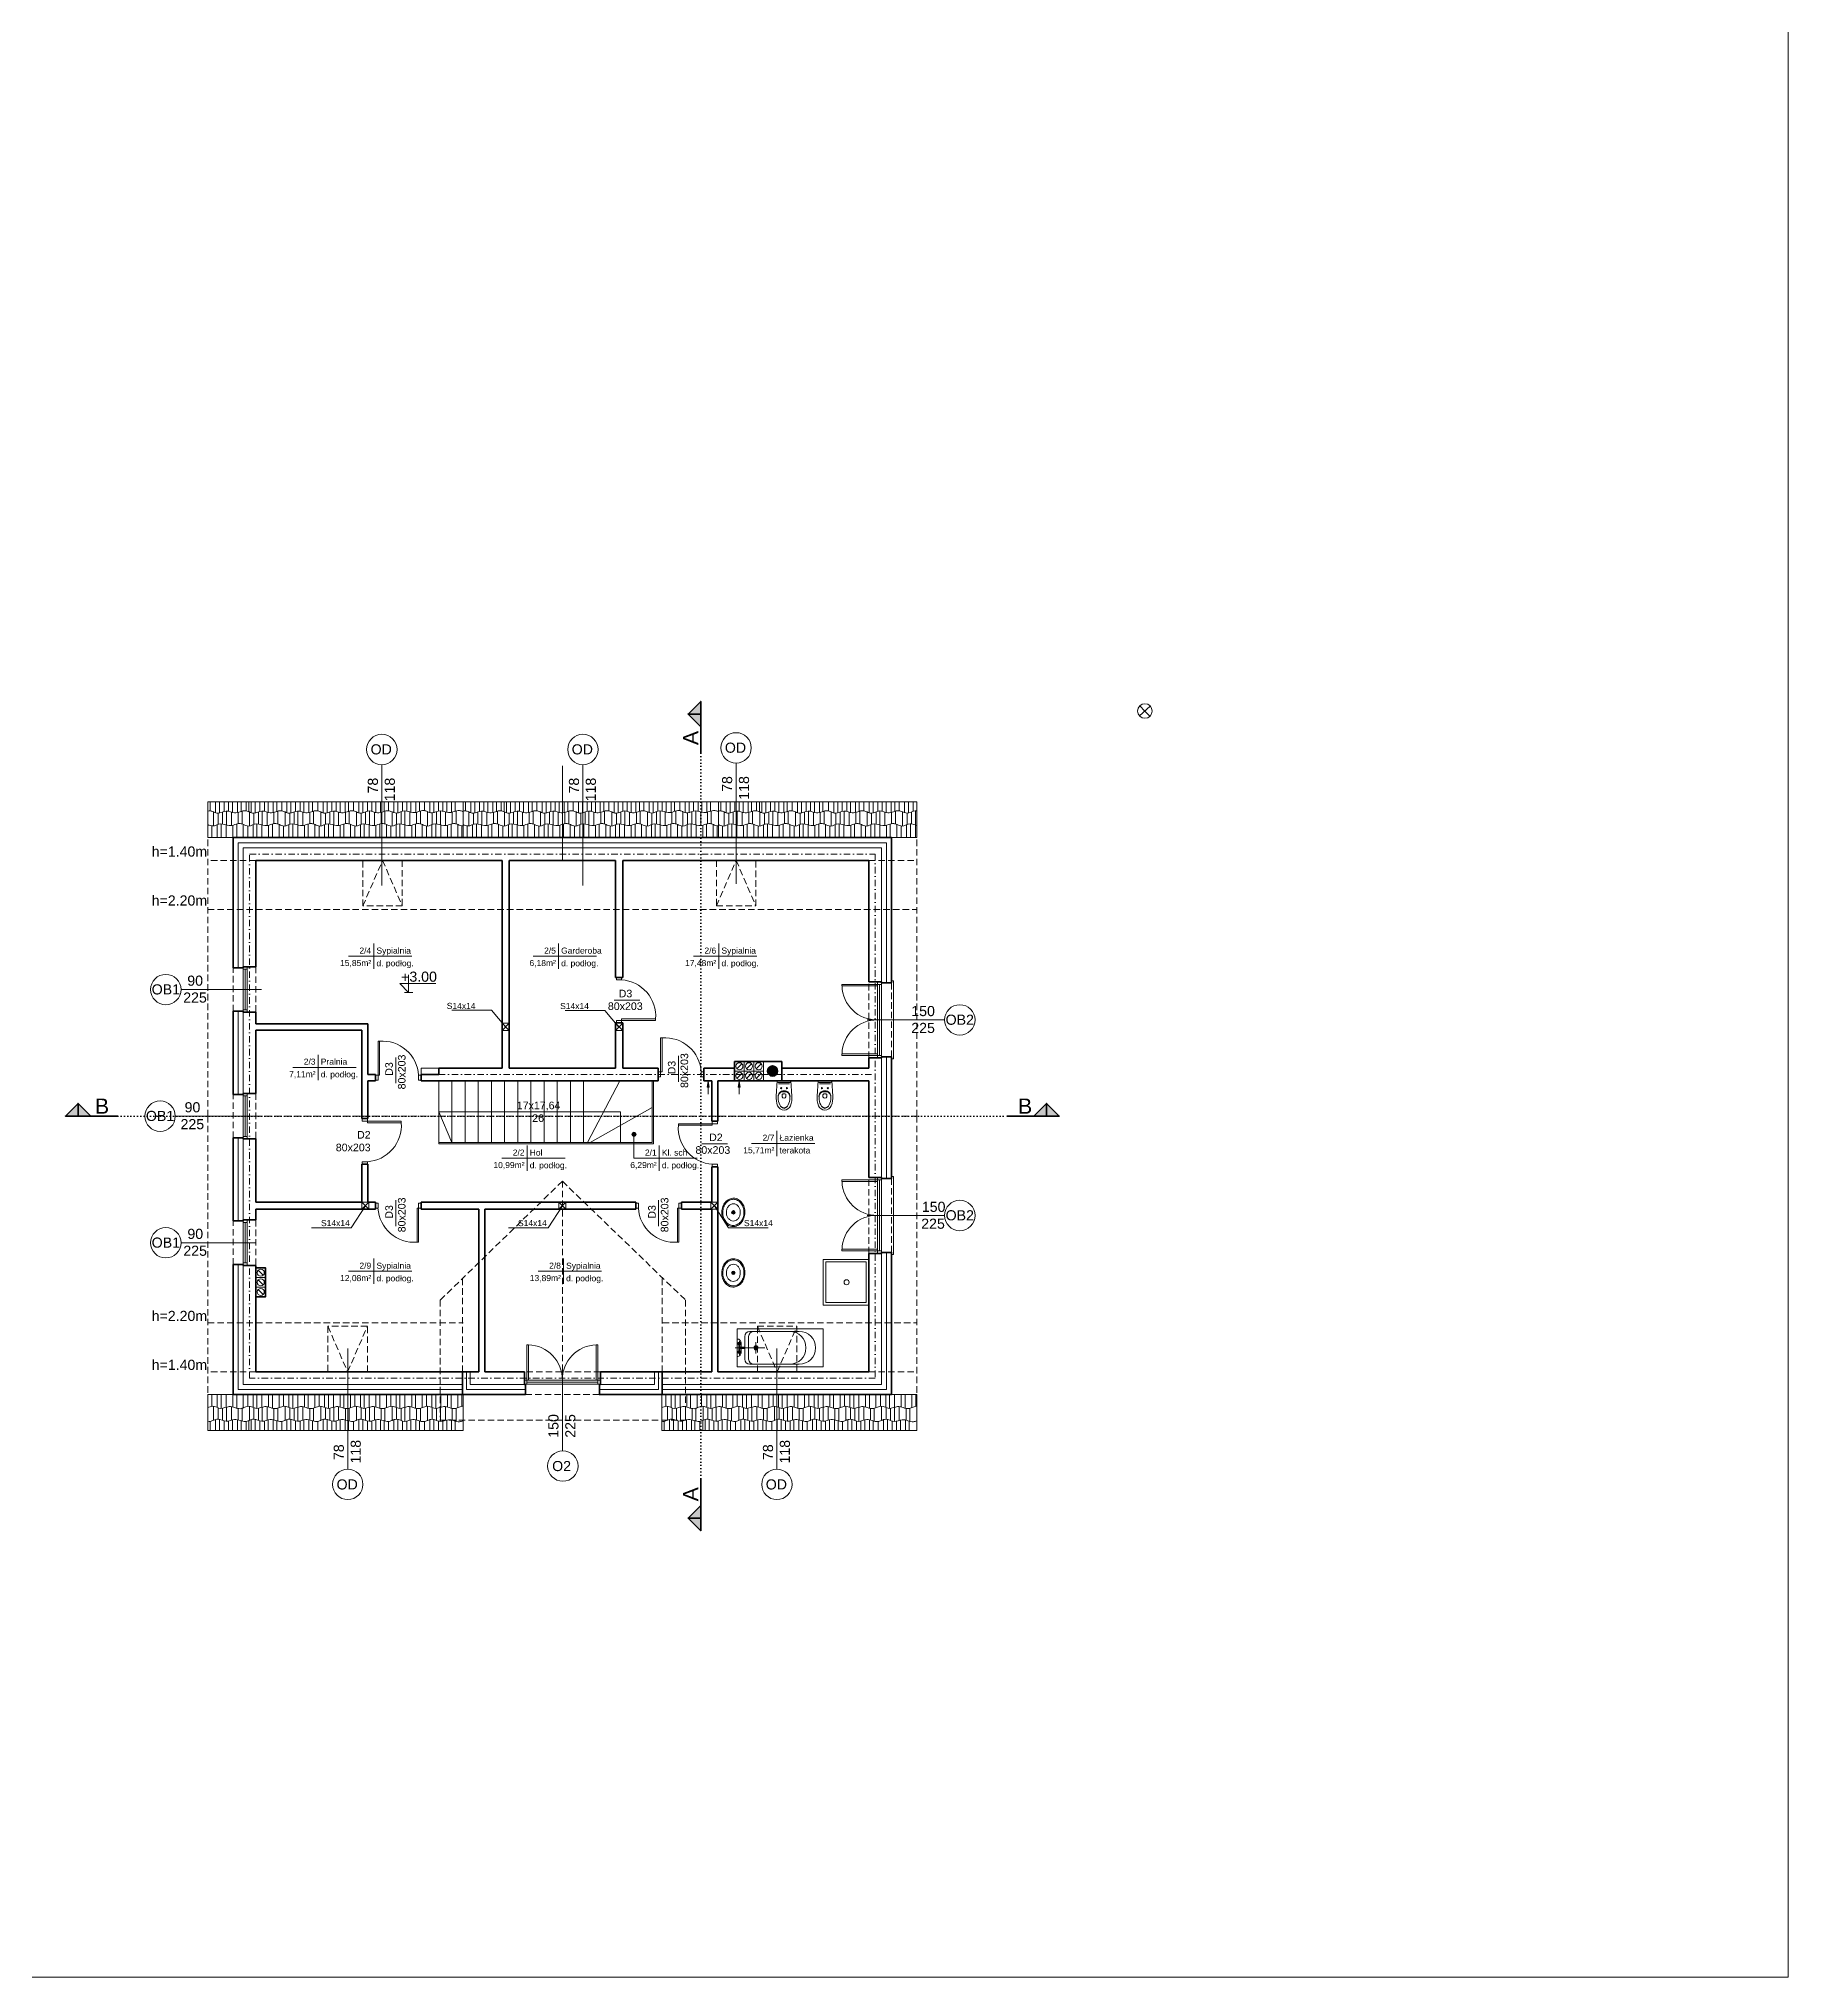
# Model space of a CAD drawing. Header units: millimetres. Extents: x -13512 to 19537, y -6523 to 6166.
# Drawn here: x 16083 to 19537, y -1489 to 2339 of the extents above; entities that cross this region are included whole.
import ezdxf

# ---------------------------------------------------------------- set-up
doc = ezdxf.new("R2010")
doc.units = ezdxf.units.MM
for name, pattern in [('DASHDOT', [25.4, 12.7, -6.35, 0, -6.35]), ('DASHED', [19.05, 12.7, -6.35]), ('DOT', [6.35, 0, -6.35])]:
    doc.linetypes.add(name, pattern=pattern)
doc.layers.get('0').update_dxf_attribs({"lineweight": 0})
for name, color, linetype, lineweight in [('A-ELEWACJA CIENKA', 11, 'Continuous', 13), ('A-murowane', 3, 'Continuous', 35), ('A-osie', 7, 'DASHDOT', 5), ('A-p.widokowa', 6, 'Continuous', 15), ('A-p.widokowa-RefEdit0', 6, 'Continuous', 15), ('A-pod', 6, 'DASHED', 15), ('A-schody', 2, 'Continuous', 5), ('A-stolarka', 1, 'Continuous', 5), ('A-w.ocieplenie', 4, 'BATTING', 5), ('A-wykończenie', 4, 'Continuous', 5), ('A17_OPIS_WARSTW', 22, 'Continuous', 9), ('B-linia przekrojowa', 255, 'DOT', 30), ('B-opis', 7, 'Continuous', 0)]:
    doc.layers.add(name, color=color, linetype=linetype, lineweight=lineweight)
doc.layers.add('A-meble', color=7, linetype='Continuous', lineweight=5, true_color=0x8a8a8a)
doc.layers.add('oznaczenia niedr', color=7, linetype='Continuous', lineweight=0, plot=False)
doc.layers.get('A17_OPIS_WARSTW').off()
doc.styles.add('APLUS', font='arial.ttf', dxfattribs={"width": 0.6})
doc.styles.get("Standard").update_dxf_attribs({"font": 'arial.ttf'})
doc.linetypes.add('BATTING', pattern='A,0.00254,-2.54,[134,ltypeshp.shx,S=2.54,R=0,X=-2.54,Y=0],-5.08,[134,ltypeshp.shx,S=2.54,R=180,X=2.54,Y=0],-2.54', length=10.16254)

# ---------------------------------------------------------------- blocks, each defined once
blk = doc.blocks.new('A$C4D3D61A9')
at = {"layer": 'A-stolarka'}
for points in [[(5, 5), (8, 5), (8, 72), (5, 72)], [(0, -5), (5, -5), (5, 5), (0, 5)], [(85, -5), (90, -5), (90, 5), (85, 5)]]:
    blk.add_lwpolyline(points, close=True, dxfattribs=at)
blk.add_arc((13.4, 0.4), 71.8, 3.6579, 94.2871, dxfattribs=at)
blk = doc.blocks.new('A$C59F40237')
at = {"layer": 'A-p.widokowa-RefEdit0'}
for p, q in [((8.1, 25.6), (8.1, 2.6)), ((18.7, 25.6), (18.7, 0.2)), ((26.4, -1.5), (26.4, 25.6)), ((36.2, 25.6), (36.2, 0.7)), ((49.5, 1.1), (49.5, 25.6)), ((57, -1.2), (57, 25.6)), ((70.1, -0.2), (70.1, 25.6))]:
    blk.add_line(p, q, dxfattribs=at)
blk.add_open_spline([(0, 0), (3.1, 1.3), (11.6, 5), (25.6, -5.2), (40.3, 3.8), (49.5, 1.1), (53.2, 0), (56.8, -1.2), (62.8, -3.2), (68.4, -1), (70.6, 0)], degree=3, knots=[0, 0, 0, 0, 9.666865, 26.644915, 43.34195, 54.677882, 54.677882, 54.677882, 65.547939, 72.653896, 72.653896, 72.653896, 72.653896], dxfattribs=at)
blk = doc.blocks.new('A$C78BC5D11')
at = {"layer": 'A-p.widokowa'}
for p, q in [((0, 27.5), (0, 0)), ((9.1, 24.6), (9.1, 2.2)), ((17.8, 23.7), (17.8, -0.1)), ((25.5, -1.9), (25.5, 25.9)), ((35.3, 26.7), (35.3, 0.3)), ((48.6, 0.7), (48.6, 23.1)), ((56.1, -1.6), (56.1, 23.7))]:
    blk.add_line(p, q, dxfattribs=at)
blk.add_open_spline([(0, 0), (2.8, 1.2), (11, 4.4), (24.7, -5.6), (39.4, 3.5), (48.6, 0.7), (52.4, -0.4), (56, -1.6), (61.9, -3.5), (67.5, -1.4), (69.7, -0.4), (69.7, -0.4), (69.7, -0.4), (69.7, -0.4), (70, -0.2), (70.2, -0.1), (70.5, 0)], degree=3, knots=[73.574951, 73.574951, 73.574951, 73.574951, 82.320761, 99.298811, 115.995846, 127.331778, 127.331778, 127.331778, 138.201835, 145.307792, 145.307792, 145.307792, 145.332598, 145.332598, 145.332598, 146.160665, 146.160665, 146.160665, 146.160665], dxfattribs=at)
blk = doc.blocks.new('A$C3E720E91')
at = {"layer": 'A-p.widokowa'}
for p, q in [((15.4, -18.3), (15.4, 3.2)), ((23.3, 3.6), (23.3, -18.3)), ((32.4, 0.5), (32.4, -18.3)), ((41.1, 0.4), (41.1, -18.4)), ((48.9, -18.3), (48.9, 2.6)), ((58.6, 2.7), (58.6, -18.3)), ((65.6, 0.7), (65.6, -18.3)), ((4.9, -18.3), (4.9, -0.4))]:
    blk.add_line(p, q, dxfattribs=at)
blk = doc.blocks.new('A$C23497A29')
at = {"layer": 'A-p.widokowa'}
for p, q in [((50, 0), (0, 0)), ((0, -70.6), (0, 0)), ((8.1, 0), (8.1, -23)), ((18.7, 0), (18.7, -25.4)), ((26.4, -27.2), (26.4, 0)), ((36.2, 0), (36.2, -24.9)), ((49.5, -24.5), (49.5, 0)), ((57, -26.8), (57, 0)), ((70.1, -25.8), (70.1, 0)), ((501.8, 0), (501.8, -23)), ((504, 0), (504, -70.6)), ((0, -70.6), (504, -70.6)), ((4.9, -70.6), (4.9, -52.7)), ((15.4, -70.6), (15.4, -49.1)), ((23.3, -48.8), (23.3, -70.6)), ((32.4, -51.8), (32.4, -70.6)), ((41.1, -52), (41.1, -70.8)), ((48.9, -70.6), (48.9, -49.7)), ((58.6, -49.6), (58.6, -70.6)), ((65.6, -51.6), (65.6, -70.6)), ((81.1, -51), (81.1, -70.6))]:
    blk.add_line(p, q, dxfattribs=at)
for points, knots in [([(0, -25.6), (3.1, -24.3), (11.6, -20.7), (25.6, -30.8), (40.3, -21.8), (49.5, -24.5), (53.2, -25.6), (56.8, -26.8), (62.8, -28.8), (68.4, -26.7), (70.6, -25.6)], [0, 0, 0, 0, 9.666865, 26.644915, 43.34195, 54.677882, 54.677882, 54.677882, 65.547939, 72.653896, 72.653896, 72.653896, 72.653896]), ([(494.2, -25.6), (496.8, -24.3), (500.2, -22.8), (503.7, -23), (504, -23)], [0, 0, 0, 0, 9.666865, 10.690457, 10.690457, 10.690457, 10.690457]), ([(0, -52.3), (1.6, -52.7), (5.5, -53.1), (9.3, -51.7), (11.5, -50.6), (11.5, -50.6), (11.5, -50.6), (11.5, -50.6), (11.7, -50.5), (12, -50.4), (12.2, -50.2)], [133.300499, 133.300499, 133.300499, 133.300499, 138.201835, 145.307792, 145.307792, 145.307792, 145.332598, 145.332598, 145.332598, 146.160665, 146.160665, 146.160665, 146.160665]), ([(11.5, -50.6), (14.2, -49.4), (22.5, -46.2), (36.2, -56.2), (50.9, -47.2), (60.1, -49.9), (63.8, -51), (67.4, -52.2), (73.4, -54.2), (79, -52), (81.2, -51), (81.2, -51), (81.2, -51), (81.2, -51), (81.4, -50.9), (81.7, -50.7), (82, -50.6)], [73.574951, 73.574951, 73.574951, 73.574951, 82.320761, 99.298811, 115.995846, 127.331778, 127.331778, 127.331778, 138.201835, 145.307792, 145.307792, 145.307792, 145.332598, 145.332598, 145.332598, 146.160665, 146.160665, 146.160665, 146.160665])]:
    blk.add_open_spline(points, degree=3, knots=knots, dxfattribs=at)
for p in [(70.6, -25.6), (141.2, -25.6), (211.8, -25.6), (282.4, -25.6), (353, -25.6), (423.6, -25.6)]:
    blk.add_blockref('A$C59F40237', p, dxfattribs=at)
at = {"layer": 'A-schody'}
for name, p in [('A$C78BC5D11', (11.5, -50.6)), ('A$C78BC5D11', (82, -50.6)), ('A$C78BC5D11', (152.5, -50.6)), ('A$C78BC5D11', (223, -50.6)), ('A$C78BC5D11', (293.5, -50.7)), ('A$C78BC5D11', (363.7, -50.9)), ('A$C78BC5D11', (433.9, -51)), ('A$C3E720E91', (70.5, -52.1)), ('A$C3E720E91', (140.9, -52.3)), ('A$C3E720E91', (212.3, -52.3)), ('A$C3E720E91', (282.6, -52.3)), ('A$C3E720E91', (352, -52.4)), ('A$C3E720E91', (422.7, -52.4))]:
    blk.add_blockref(name, p, dxfattribs=at)
blk = doc.blocks.new('A$C386A056A')
at = {"layer": 'A-stolarka'}
for p, q in [((-25, 0), (-25, -90)), ((-17, 0), (-17, -90)), ((-25, -5), (-17, -5)), ((-21, -5), (-21, -85)), ((-25, -85), (-17, -85))]:
    blk.add_line(p, q, dxfattribs=at)
blk = doc.blocks.new('A$C7B764E71')
at = {"layer": 'A-meble'}
for points in [[(-90, 0), (-90, 90), (0, 90), (0, 0)], [(-85, 5), (-85, 85), (-5, 85), (-5, 5)]]:
    blk.add_lwpolyline(points, close=True, dxfattribs=at)
blk.add_circle((-43.9, 45), 5, dxfattribs=at)
at = {"layer": 'A-meble', "style": 'APLUS', "width": 0.8, "flags": 9}
blk.add_attdef('ESTCODE', (-90, 90), '', height=0.0213, dxfattribs=at)
blk = doc.blocks.new('A$C228138E2')
at = {"layer": 'A-meble'}
for p, q in [((-2.4, -3.1), (2.2, -3.1)), ((-0.1, -5.4), (-0.1, -0.8))]:
    blk.add_line(p, q, dxfattribs=at)
at = {"layer": 'A-meble', "linetype": 'Continuous'}
for points in [[(-1, -31.1, 0.117634), (7.6, -29.3, 0.104469), (15.5, -23.4, 0.090016), (20.6, -14.7, 0.08192), (22.8, -3.8, 0.08192), (21.3, 7.2, 0.090016), (16.7, 16.1, 0.104469), (9.3, 22.6, 0.117634), (0.8, 24.9, 0.117634), (-7.8, 23.1, 0.104469), (-15.7, 17.2, 0.090016), (-20.8, 8.5, 0.08192), (-23, -2.4, 0.08192), (-21.5, -13.4, 0.090016), (-16.9, -22.4, 0.104469), (-9.5, -28.8, 0.117634)], [(-0.5, -28.9, 0.118622), (7.3, -27.1, 0.104678), (14.4, -21.6, 0.089562), (19, -13.5, 0.081185), (20.8, -3.4, 0.081185), (19.3, 6.7, 0.089562), (14.9, 14.9, 0.104678), (8, 20.7, 0.118622), (0.3, 22.7, 0.118622), (-7.5, 20.9, 0.104678), (-14.6, 15.3, 0.089562), (-19.2, 7.3, 0.081185), (-21, -2.8, 0.081185), (-19.5, -12.9, 0.089562), (-15.2, -21.1, 0.104678), (-8.2, -26.9, 0.118622)], [(-0.3, -20.1, 0.118283), (4.9, -18.9, 0.104607), (9.5, -15.2, 0.089718), (12.5, -9.9, 0.081436), (13.7, -3.3, 0.081436), (12.7, 3.4, 0.089718), (9.8, 8.8, 0.104607), (5.2, 12.6, 0.118283), (0.1, 13.9, 0.118283), (-5.1, 12.7, 0.104607), (-9.7, 9, 0.089718), (-12.7, 3.7, 0.081436), (-13.9, -3, 0.081436), (-12.9, -9.6, 0.089718), (-10, -15, 0.104607), (-5.4, -18.8, 0.118283)]]:
    blk.add_lwpolyline(points, format="xyb", close=True, dxfattribs=at)
at = {"layer": 'A-meble'}
for radius in [3.43, 2.29]:
    blk.add_circle((-0.1, -3.1), radius, dxfattribs=at)
blk = doc.blocks.new('A$C142B1280')
at = {"layer": 'A-stolarka'}
for p, q in [((-8, 150), (-8, 0)), ((-8, 145), (0, 145)), ((-4, 145), (-4, 5)), ((0, 150), (0, 0)), ((-8, 5), (0, 5))]:
    blk.add_line(p, q, dxfattribs=at)
blk = doc.blocks.new('A$C3D9378BC')
at = {"layer": 'A-p.widokowa'}
h = blk.add_hatch(color=256, dxfattribs=at)
h.dxf.hatch_style = 1
h.paths.add_polyline_path([(2, 25), (0, 14.1), (3.9, 14.1)])
blk.add_lwpolyline([(3.9, 14.1), (2, 25), (0, 14.1)], close=True, dxfattribs=at)
blk.add_lwpolyline([(2, 14.1), (2, 0)], dxfattribs=at)
blk = doc.blocks.new('A$C1D237BEF')
at = {"layer": 'A-meble'}
for p, q in [((0, 0), (0, 75)), ((0, 75), (170, 75)), ((3.1, 43.6), (3.1, 31.4)), ((4.4, 51.1), (4.4, 23.5)), ((5.6, 43.6), (5.6, 31.4)), ((5.6, 38.7), (15, 38.7)), ((7.7, 46.2), (7.7, 38.7)), ((15, 15), (15, 60)), ((15, 38.7), (15, 36.2)), ((22.7, 15), (22.7, 60)), ((25, 70), (122.5, 70)), ((37.1, 26.5), (37.1, 48.5)), ((170, 0), (170, 75)), ((-4.1, 37.5), (54.4, 37.5)), ((170, 0), (0, 0)), ((5.6, 36.2), (15, 36.2)), ((7.7, 36.2), (7.7, 28.9)), ((122.5, 5), (25, 5))]:
    blk.add_line(p, q, dxfattribs=at)
for centre, radius in [((4.4, 46.1), 2.76), ((4.4, 46.1), 1.99), ((37.1, 37.5), 4.11), ((37.1, 37.5), 2.57), ((4.4, 28.9), 2.76), ((4.4, 28.9), 1.99)]:
    blk.add_circle(centre, radius, dxfattribs=at)
for centre, radius, start, end in [((0.3, 47.4), 7.5, 350.4581, 92.3604), ((25, 60), 10, 90, 180), ((32.7, 60), 10, 90, 180), ((103.4, 37.5), 32.5, 270, 90), ((122.5, 37.5), 32.5, 270, 90), ((0.3, 27.7), 7.5, 267.6396, 9.5419), ((25, 15), 10, 180, 270), ((32.7, 15), 10, 180, 270)]:
    blk.add_arc(centre, radius, start, end, dxfattribs=at)
blk = doc.blocks.new('A$C19D832B9')
at = {"layer": 'A-meble'}
blk.add_lwpolyline([(49.5, -12.6, -0.108747), (30.3, -15.5), (0, -13.5), (0, 13.5), (30.3, 15.5, -0.108747), (49.5, 12.6, -0.297002), (58.1, 0, -0.297002)], format="xyb", close=True, dxfattribs=at)
for points in [[(2.9, -13.7), (3.8, -11.4, 0.092626), (3.9, -10.6), (3.9, 10.3, 0.110215), (3.7, 11.1), (2.5, 13.7)], [(33.4, -11.5, 0.140223), (47.8, -8.2, 0.280577), (53.5, 0, 0.280577), (47.8, 8.2, 0.140223), (33.4, 11.5, 0.496783), (19.9, 0, 0.496783), (33.4, -11.5, -0.492052), (21.8, 0, -0.492052), (33.4, 11.5)], [(32.2, -3.9), (28.2, -3.9, -0.414214), (26.2, -1.9), (26.2, 0), (26.2, 1.8, -0.414214), (28.2, 3.8), (32.2, 3.8)], [(47.6, -8.4, 0.255814), (54.7, 0, 0.255814), (47.6, 8.4)]]:
    blk.add_lwpolyline(points, format="xyb", dxfattribs=at)
blk.add_lwpolyline([(6.1, -11), (6.1, 10.7)], dxfattribs=at)
for centre in [(14.8, 5.8), (14.8, -5.8)]:
    blk.add_circle(centre, 1.28, dxfattribs=at)
blk.add_arc((30.4, 0), 4.2, 294.6859, 65.3141, dxfattribs=at)
blk = doc.blocks.new('A$C206D636A')
at = {"layer": 'A-murowane'}
h = blk.add_hatch(color=256, dxfattribs=at)
h.dxf.hatch_style = 1
h.paths.add_polyline_path([(-180, -416, 1), (-200, -416, 0.178765), (-197.6, -422.5), (-182.4, -422.5, 0.178765)])
h.paths.add_polyline_path([(-182.4, -422.5), (-197.6, -422.5, 0.460566)])
for p, q in [((-265, -397), (-265, -435)), ((-265, -397), (-172, -397)), ((-172, -397), (-172, -435))]:
    blk.add_line(p, q, dxfattribs=at)
blk.add_circle((-190, -416), 10, dxfattribs=at)
at = {"layer": 'A-p.widokowa'}
for p, q in [((-265, -416), (-208, -416)), ((-260.4, -411.4), (-250.6, -401.6)), ((-260.4, -430.4), (-250.6, -420.6)), ((-246, -397), (-246, -435)), ((-241.4, -411.4), (-231.6, -401.6)), ((-241.4, -430.4), (-231.6, -420.6)), ((-227, -397), (-227, -435)), ((-222.4, -411.4), (-212.6, -401.6)), ((-222.4, -430.4), (-212.6, -420.6)), ((-208, -397), (-208, -435))]:
    blk.add_line(p, q, dxfattribs=at)
for centre in [(-255.5, -406.5), (-255.5, -425.5), (-236.5, -406.5), (-236.5, -425.5), (-217.5, -406.5), (-217.5, -425.5)]:
    blk.add_circle(centre, 7, dxfattribs=at)
blk = doc.blocks.new('A$C560A2D75')
at = {"layer": 'A-murowane'}
h = blk.add_hatch(color=256, dxfattribs=at)
h.dxf.hatch_style = 1
h.paths.add_polyline_path([(-78.5, 25), (-53.5, 0), (-103.5, 0)])
blk.add_line((-103.5, 0), (0, 0), dxfattribs=at)
blk.add_lwpolyline([(-78.5, 0), (-78.5, 25), (-53.5, 0), (-103.5, 0), (-78.5, 25)], dxfattribs=at)
blk = doc.blocks.new('A$C7E556D42')
at = {"layer": 'B-linia przekrojowa'}
for p, q in [((-877, -1515.3), (-877, 18.8)), ((-2027.5, -800), (-272.5, -800))]:
    blk.add_line(p, q, dxfattribs=at)
at = {"layer": 'A17_OPIS_WARSTW', "xscale": -1, "rotation": 90}
blk.add_blockref('A$C560A2D75', (-877, -84.7), dxfattribs=at)
at = {"layer": 'A17_OPIS_WARSTW'}
blk.add_blockref('A$C560A2D75', (-2027.5, -800), dxfattribs=at)
at = {"layer": 'A17_OPIS_WARSTW', "xscale": -1}
blk.add_blockref('A$C560A2D75', (-272.5, -800), dxfattribs=at)
at = {"layer": 'A17_OPIS_WARSTW', "rotation": 90}
blk.add_blockref('A$C560A2D75', (-877, -1515.3), dxfattribs=at)
at = {"layer": 'B-opis', "char_height": 30, "rotation": 90}
for insert, attachment_point in [((-911.8, -39.3), 3), ((-911.8, -1560.7), 1)]:
    blk.add_mtext_dynamic_manual_height_columns('A', width=13.143, gutter_width=12.5, heights=[0], dxfattribs=dict(at, insert=insert, attachment_point=attachment_point))
at = {"layer": 'B-opis', "char_height": 30, "attachment_point": 1}
for insert in [(-2072.8, -765.2), (-250.4, -765.2)]:
    blk.add_mtext_dynamic_manual_height_columns('B', width=13.143, gutter_width=12.5, heights=[0], dxfattribs=dict(at, insert=insert))
blk = doc.blocks.new('A$C0FE335D2')
at = {"layer": 'A-p.widokowa'}
for p, q in [((0, 0), (14, -14)), ((0, -14), (14, 0))]:
    blk.add_line(p, q, dxfattribs=at)
blk.add_lwpolyline([(0, 0), (14, 0), (14, -14), (0, -14), (0, 0)], dxfattribs=at)
blk = doc.blocks.new('A$C443F3476')
at = {"layer": 'A-p.widokowa'}
for p, q in [((19, 57), (0, 57)), ((4.6, 52.4), (14.4, 42.6)), ((19, 57), (19, 0)), ((19, 38), (0, 38)), ((19, 19), (0, 19)), ((19, 0), (0, 0)), ((4.6, 33.4), (14.4, 23.6)), ((4.6, 14.4), (14.4, 4.6))]:
    blk.add_line(p, q, dxfattribs=at)
for centre in [(9.5, 47.5), (9.5, 28.5), (9.5, 9.5)]:
    blk.add_circle(centre, 7, dxfattribs=at)

msp = doc.modelspace()

# ---------------------------------------------------------------- hatches: boundary and pattern name
at = {"layer": 'B-opis'}
h = msp.add_hatch(color=256, dxfattribs=at)
h.dxf.hatch_style = 1
edge = h.paths.add_edge_path()
edge.add_arc((17258.2, 175.2), 4.09, 0, 360)

# ---------------------------------------------------------------- linework, layer by layer
for p, q in [((16511.9, 716), (16511.9, 716)), ((16795.7, 472.8), (16813.2, 455.3)), ((16795.7, 472.8), (16867, 472.8)), ((16813.2, 455.3), (16813.2, 490.3)), ((16821.5, 455.3), (16804.9, 455.3))]:
    msp.add_line(p, q)
at = {"layer": 'A-ELEWACJA CIENKA'}
msp.add_line((17116.9, 716), (17116.9, 902.9), dxfattribs=at)
msp.add_lwpolyline([(14264.8, 5704.4), (19537, 5704.4), (19537, -1489.5), (14264.8, -1489.5)], close=True, dxfattribs=at)
at = {"layer": 'A-murowane'}
for p, q in [((16466.9, 761), (17766.9, 761)), ((16466.9, 761), (16466.9, 504)), ((16511.9, 716), (16997.9, 716)), ((16511.9, 716), (16511.9, 506)), ((16997.9, 716), (16997.9, 306)), ((17011.9, 716), (17011.9, 306)), ((17011.9, 716), (17221.9, 716)), ((17221.9, 716), (17221.9, 485)), ((17235.9, 716), (17235.9, 485)), ((17235.9, 716), (17721.9, 716)), ((17721.9, 716), (17721.9, 476)), ((16486.9, 506), (16511.9, 506)), ((17221.9, 485), (17235.9, 485)), ((17721.9, 476), (17746.9, 476)), ((16466.9, 418), (16466.9, 254)), ((16486.9, 416), (16511.9, 416)), ((16511.9, 416), (16511.9, 393)), ((16511.9, 393), (16732.9, 393)), ((16732.9, 393), (16732.9, 293)), ((17221.9, 395), (17221.9, 306)), ((17221.9, 395), (17235.9, 395)), ((17235.9, 395), (17235.9, 306)), ((16511.9, 381), (16720.9, 381)), ((16511.9, 381), (16511.9, 256)), ((16720.9, 381), (16720.9, 206)), ((17721.9, 326), (17746.9, 326)), ((17721.9, 326), (17721.9, 306)), ((16732.9, 293), (16747.9, 293)), ((16732.9, 281), (16747.9, 281)), ((16732.9, 281), (16732.9, 206)), ((16747.9, 293), (16747.9, 281)), ((16837.9, 293), (16872.9, 293)), ((16837.9, 293), (16837.9, 281)), ((16837.9, 281), (16872.9, 281)), ((16872.9, 306), (16872.9, 293)), ((16872.9, 306), (16997.9, 306)), ((16872.9, 281), (17305.9, 281)), ((17011.9, 306), (17221.9, 306)), ((17235.9, 306), (17305.9, 306)), ((17305.9, 306), (17305.9, 281)), ((17395.9, 306), (17395.9, 281)), ((17395.9, 306), (17456.9, 306)), ((17395.9, 281), (17411.9, 281)), ((17411.9, 281), (17411.9, 201)), ((17423.9, 281), (17423.9, 201)), ((17423.9, 281), (17721.9, 281)), ((17549.9, 306), (17721.9, 306)), ((17721.9, 281), (17721.9, 90)), ((16486.9, 256), (16511.9, 256)), ((16732.9, 206), (16720.9, 206)), ((17411.9, 201), (17423.9, 201)), ((16466.9, 168), (16466.9, 4)), ((16486.9, 166), (16511.9, 166)), ((16511.9, 166), (16511.9, 41)), ((16720.9, 116), (16720.9, 41)), ((16732.9, 116), (16720.9, 116)), ((16732.9, 116), (16732.9, 41)), ((17411.9, 111), (17411.9, 41)), ((17411.9, 111), (17423.9, 111)), ((17423.9, 111), (17423.9, -294)), ((17721.9, 90), (17746.9, 90)), ((16511.9, 41), (16720.9, 41)), ((16732.9, 41), (16747.9, 41)), ((16747.9, 41), (16747.9, 27)), ((16837.9, 41), (17261.9, 41)), ((16837.9, 41), (16837.9, 27)), ((17261.9, 41), (17261.9, 27)), ((17351.9, 41), (17351.9, 27)), ((17351.9, 41), (17411.9, 41)), ((16486.9, 6), (16511.9, 6)), ((16511.9, 27), (16747.9, 27)), ((16511.9, 27), (16511.9, 6)), ((16837.9, 27), (16951.9, 27)), ((16951.9, 27), (16951.9, -294)), ((16963.9, 27), (17261.9, 27)), ((16963.9, 27), (16963.9, -294)), ((17351.9, 27), (17411.9, 27)), ((17411.9, 27), (17411.9, -294)), ((17721.9, -60), (17721.9, -294)), ((17721.9, -60), (17746.9, -60)), ((16466.9, -82), (16466.9, -339)), ((16486.9, -84), (16511.9, -84)), ((16511.9, -84), (16511.9, -294)), ((16511.9, -294), (16951.9, -294)), ((16919.9, -339), (16919.9, -294)), ((16963.9, -294), (17041.9, -294)), ((17041.9, -294), (17041.9, -319)), ((17191.9, -294), (17411.9, -294)), ((17191.9, -294), (17191.9, -319)), ((17313.9, -339), (17313.9, -294)), ((17423.9, -294), (17721.9, -294))]:
    msp.add_line(p, q, dxfattribs=at)
for points in [[(17766.9, 474), (17766.9, 761)], [(16486.9, 506), (16486.9, 504), (16466.9, 504)], [(17746.9, 476), (17746.9, 474), (17766.9, 474)], [(16486.9, 416), (16486.9, 418), (16466.9, 418)], [(17746.9, 90), (17746.9, 88), (17766.9, 88), (17766.9, 328)], [(17746.9, 326), (17746.9, 328), (17766.9, 328)], [(16486.9, 256), (16486.9, 254), (16466.9, 254)], [(16486.9, 166), (16486.9, 168), (16466.9, 168)], [(16486.9, 6), (16486.9, 4), (16466.9, 4)], [(17746.9, -60), (17746.9, -58), (17766.9, -58), (17766.9, -339)], [(16486.9, -84), (16486.9, -82), (16466.9, -82)], [(16511.9, -88.7), (16530.9, -88.7), (16530.9, -145.7), (16511.9, -145.7)], [(17041.9, -319), (17043.9, -319), (17043.9, -339), (16466.9, -339)], [(17191.9, -319), (17189.9, -319), (17189.9, -339), (17766.9, -339)]]:
    msp.add_lwpolyline(points, dxfattribs=at)
at = {"layer": 'A-osie'}
for p, q in [((16499.4, -306.5), (16499.4, 728.5)), ((16499.4, 728.5), (17734.4, 728.5)), ((17734.4, 728.5), (17734.4, -306.5)), ((16872.9, 293.5), (17734.4, 293.5)), ((17734.4, -306.5), (16499.4, -306.5))]:
    msp.add_line(p, q, dxfattribs=at)
at = {"layer": 'A-p.widokowa'}
for p, q in [((17424.9, 831.6), (17816.9, 831.6)), ((17424.9, 831.6), (17424.9, 761)), ((17429.7, 831.6), (17429.7, 813.7)), ((17440.2, 831.6), (17440.2, 810.1)), ((17448.2, 809.8), (17448.2, 831.6)), ((17457.3, 812.8), (17457.3, 831.6)), ((17465.9, 813), (17465.9, 831.8)), ((17473.7, 831.6), (17473.7, 810.7)), ((17483.5, 810.6), (17483.5, 831.6)), ((17490.5, 812.6), (17490.5, 831.6)), ((17506, 812), (17506, 831.6)), ((17781.7, 831.6), (17781.7, 813.7)), ((17788.5, 784.4), (17788.5, 811.9)), ((17792.2, 831.6), (17792.2, 810.1)), ((17797.7, 787.3), (17797.7, 809.6)), ((17800.2, 809.8), (17800.2, 831.6)), ((17806.3, 788.1), (17806.3, 812)), ((17809.3, 812.8), (17809.3, 831.6)), ((17814.1, 813.8), (17814.1, 785.9)), ((17816.9, 761), (17816.9, 831.6)), ((17432.9, 761), (17432.9, 784)), ((17443.5, 761), (17443.5, 786.4)), ((17451.3, 788.2), (17451.3, 761)), ((17461, 761), (17461, 785.9)), ((17474.4, 785.5), (17474.4, 761)), ((17481.8, 787.8), (17481.8, 761)), ((17495, 786.8), (17495, 761)), ((17474.9, 761), (17424.9, 761)), ((17766.9, 761), (17816.9, 761)), ((17766.9, -339), (17816.9, -339))]:
    msp.add_line(p, q, dxfattribs=at)
for points in [[(17766.9, 328), (17766.9, 324), (17770.9, 324), (17770.9, 474), (17770.9, 478), (17766.9, 478)], [(17766.9, -58), (17766.9, -62), (17770.9, -62), (17770.9, 88), (17770.9, 92), (17766.9, 92)]]:
    msp.add_lwpolyline(points, dxfattribs=at)
for points, knots in [([(17424.9, 813.3), (17426.5, 813.7), (17430.4, 814.1), (17434.1, 812.7), (17436.3, 811.6), (17436.3, 811.6), (17436.3, 811.6), (17436.3, 811.6), (17436.6, 811.5), (17436.8, 811.4), (17437.1, 811.2)], [133.300499, 133.300499, 133.300499, 133.300499, 138.201835, 145.307792, 145.307792, 145.307792, 145.332598, 145.332598, 145.332598, 146.160665, 146.160665, 146.160665, 146.160665]), ([(17436.3, 811.6), (17439.1, 810.4), (17447.3, 807.2), (17461.1, 817.2), (17475.7, 808.2), (17484.9, 810.9), (17488.7, 812), (17492.3, 813.2), (17498.2, 815.2), (17503.8, 813), (17506, 812), (17506, 812), (17506, 812), (17506, 812), (17506.3, 811.9), (17506.6, 811.7), (17506.8, 811.6)], [73.574951, 73.574951, 73.574951, 73.574951, 82.320761, 99.298811, 115.995846, 127.331778, 127.331778, 127.331778, 138.201835, 145.307792, 145.307792, 145.307792, 145.332598, 145.332598, 145.332598, 146.160665, 146.160665, 146.160665, 146.160665]), ([(17788.5, 811.9), (17791.3, 810.7), (17799.6, 807.5), (17809, 814.3), (17815.7, 813.7), (17816.9, 813.5)], [73.574951, 73.574951, 73.574951, 73.574951, 82.320761, 99.298811, 102.849664, 102.849664, 102.849664, 102.849664]), ([(17424.9, 786.6), (17428, 785.3), (17436.5, 781.6), (17450.5, 791.8), (17465.2, 782.8), (17474.4, 785.5), (17478.1, 786.6), (17481.7, 787.8), (17487.6, 789.8), (17493.3, 787.7), (17495.5, 786.6)], [0, 0, 0, 0, 9.666865, 26.644915, 43.34195, 54.677882, 54.677882, 54.677882, 65.547939, 72.653896, 72.653896, 72.653896, 72.653896])]:
    msp.add_open_spline(points, degree=3, knots=knots, dxfattribs=at)
at = {"layer": 'A-p.widokowa-RefEdit0'}
for p, q in [((17785.9, 761), (17785.9, 784)), ((17796.5, 761), (17796.5, 786.4)), ((17804.3, 788.2), (17804.3, 761)), ((17814, 761), (17814, 785.9))]:
    msp.add_line(p, q, dxfattribs=at)
msp.add_open_spline([(17777.8, 786.6), (17780.9, 785.3), (17789.5, 781.6), (17802.5, 791.1), (17812.4, 786.2), (17816.9, 785.2)], degree=3, knots=[0, 0, 0, 0, 9.666865, 26.644915, 40.231997, 40.231997, 40.231997, 40.231997], dxfattribs=at)
at = {"layer": 'A-pod'}
for p, q in [((16416.9, 211), (16416.9, 761)), ((17816.9, 211), (17816.9, 761)), ((16511.9, 716), (16416.9, 716)), ((17721.9, 716), (17816.9, 716)), ((16416.9, 619.3), (17816.9, 619.3)), ((16466.9, 418), (16466.9, 504)), ((16511.9, 506), (16511.9, 416)), ((17721.9, 326), (17721.9, 476)), ((17766.9, 474), (17766.9, 328)), ((16466.9, 168), (16466.9, 254)), ((16511.9, 256), (16511.9, 166)), ((16416.9, 211), (16416.9, -339)), ((16416.9, 211), (17816.9, 211)), ((17816.9, 211), (17816.9, -339)), ((16875.9, -152.3), (17116.9, 82.5)), ((17116.9, 82.5), (17359.9, -152.2)), ((17116.9, 82.5), (17116.9, -389.3)), ((17721.9, -60), (17721.9, 90)), ((17766.9, 88), (17766.9, -58)), ((16466.9, -82), (16466.9, 4)), ((16511.9, 6), (16511.9, -84)), ((16919.9, -294), (16919.9, -109.4)), ((17313.9, -294), (17313.9, -107.8)), ((16875.9, -152.3), (16875.9, -383.2)), ((17359.9, -152.2), (17359.9, -389.6)), ((16416.9, -197.3), (16920.9, -197.3)), ((17314.9, -197.3), (17816.9, -197.3)), ((16511.9, -294), (16416.9, -294)), ((17191.9, -294), (17041.9, -294)), ((17721.9, -294), (17816.9, -294)), ((17043.9, -339), (17189.9, -339)), ((16874.3, -389.6), (17361.5, -389.6))]:
    msp.add_line(p, q, dxfattribs=at)
for points in [[(16722.9, 626), (16761.9, 716), (16800.9, 626)], [(17420.9, 626), (17459.9, 716), (17498.9, 626)], [(16653.9, -204), (16692.9, -294), (16731.9, -204)], [(17501.9, -204), (17540.9, -294), (17579.9, -204)]]:
    msp.add_lwpolyline(points, dxfattribs=at)
for points in [[(16722.9, 626), (16722.9, 716), (16800.9, 716), (16800.9, 626)], [(17498.9, 626), (17498.9, 716), (17420.9, 716), (17420.9, 626)], [(16653.9, -204), (16653.9, -294), (16731.9, -294), (16731.9, -204)], [(17579.9, -204), (17579.9, -294), (17501.9, -294), (17501.9, -204)]]:
    msp.add_lwpolyline(points, close=True, dxfattribs=at)
at = {"layer": 'A-schody'}
for p, q in [((16872.9, 156), (16872.9, 281)), ((16898.9, 159), (16898.9, 281)), ((16924.9, 159), (16924.9, 281)), ((16950.9, 159), (16950.9, 281)), ((16976.9, 159), (16976.9, 281)), ((17002.9, 159), (17002.9, 281)), ((17028.9, 159), (17028.9, 281)), ((17054.9, 159), (17054.9, 281)), ((17080.9, 159), (17080.9, 281)), ((17106.9, 159), (17106.9, 281)), ((17132.9, 159), (17132.9, 281)), ((17158.9, 159), (17158.9, 281)), ((17166.2, 159), (17230, 281)), ((17293.9, 159), (17293.9, 281)), ((17296.9, 156), (17296.9, 281)), ((16872.9, 219.5), (16898.9, 159)), ((16872.9, 219.5), (17231.9, 219.5)), ((17171.9, 159), (17293.9, 228.3)), ((17231.9, 159), (17231.9, 219.5)), ((16872.9, 159), (17293.9, 159)), ((16872.9, 156), (17296.9, 156)), ((17171.9, 159), (17293.9, 159)), ((16466.9, -294), (16466.9, -339))]:
    msp.add_line(p, q, dxfattribs=at)
at = {"layer": 'A-stolarka'}
for p, q in [((16787.9, 276.1), (16787.9, 327.1)), ((16872.9, 306), (16837.9, 306)), ((16837.9, 293), (16837.9, 306))]:
    msp.add_line(p, q, dxfattribs=at)
for points in [[(17738.9, 471), (17668.9, 471), (17668.9, 468), (17738.9, 468)], [(17738.9, 331), (17668.9, 331), (17668.9, 334), (17738.9, 334)], [(17738.9, 85), (17668.9, 85), (17668.9, 82), (17738.9, 82)], [(17738.9, -55), (17668.9, -55), (17668.9, -52), (17738.9, -52)], [(17046.9, -310.6), (17046.9, -240.6), (17049.9, -240.6), (17049.9, -310.6)], [(17186.9, -310.6), (17186.9, -240.6), (17183.9, -240.6), (17183.9, -310.6)]]:
    msp.add_lwpolyline(points, dxfattribs=at)
for centre, start, end in [((17737.7, 469.8), 181.5298, 270.9791), ((17737.7, 332.2), 89.0209, 178.4702), ((17737.7, 83.8), 181.5298, 270.9791), ((17737.7, -53.8), 89.0209, 178.4702), ((17048, -309.4), 359.0209, 88.4702), ((17185.7, -309.4), 91.5298, 180.9791)]:
    msp.add_arc(centre, 68.8, start, end, dxfattribs=at)
at = {"layer": 'A-w.ocieplenie'}
for p, q in [((16476.9, 751), (17756.9, 751)), ((16476.9, 751), (16476.9, 506)), ((17756.9, 751), (17756.9, 476)), ((16476.9, 416), (16476.9, 256)), ((17756.9, 326), (17756.9, 90)), ((16476.9, 166), (16476.9, 6)), ((17756.9, -60), (17756.9, -329)), ((16476.9, -84), (16476.9, -329)), ((16476.9, -329), (16920.9, -329)), ((16927.4, -329), (17041.9, -329)), ((17191.9, -329), (17306.6, -329)), ((17313.9, -329), (17756.9, -329))]:
    msp.add_line(p, q, dxfattribs=at)
at = {"layer": 'A-w.ocieplenie', "ltscale": 0.7}
for p, q in [((16927.4, -294), (16927.4, -329)), ((17306.6, -294), (17306.6, -329))]:
    msp.add_line(p, q, dxfattribs=at)
at = {"layer": 'A-wykończenie'}
for p, q in [((16486.9, 741), (17746.9, 741)), ((16486.9, 741), (16486.9, 506)), ((17746.9, 741), (17746.9, 476)), ((16486.9, 416), (16486.9, 256)), ((17746.9, 326), (17746.9, 90)), ((16486.9, 166), (16486.9, 6)), ((17746.9, -60), (17746.9, -319)), ((16486.9, -84), (16486.9, -319)), ((16934.9, -319), (16934.9, -294)), ((17298.9, -319), (17298.9, -294)), ((16486.9, -319), (16919.9, -319)), ((16934.9, -319), (17041.9, -319)), ((17191.9, -319), (17298.9, -319)), ((17313.9, -319), (17746.9, -319))]:
    msp.add_line(p, q, dxfattribs=at)
at = {"layer": 'B-opis'}
for p, q in [((16760.5, 666.7), (16760.5, 905.5)), ((17157.5, 666.7), (17157.5, 905.5)), ((17459.9, 669.9), (17459.9, 908.7)), ((16744.7, 501.8), (16744.7, 551.8)), ((17109.2, 501.8), (17109.2, 551.8)), ((17425.8, 501.8), (17425.8, 551.8)), ((16694.7, 526.8), (16819.7, 526.8)), ((17059.2, 526.8), (17184.2, 526.8)), ((17375.8, 526.8), (17500.8, 526.8)), ((16522.7, 461), (16364, 461)), ((17219, 440), (17270, 440)), ((17718.4, 401), (17871.5, 401)), ((17769.2, 401), (17863.2, 401)), ((16584.8, 307.3), (16709.8, 307.3)), ((16634.8, 282.3), (16634.8, 332.3)), ((16787.9, 276.1), (16787.9, 327.1)), ((17345.9, 278.9), (17345.9, 329.9)), ((16511.9, 211), (16352.7, 211)), ((17258.2, 127.9), (17258.2, 175.2)), ((17391.9, 156), (17442.8, 156)), ((17490.5, 157.2), (17615.5, 157.2)), ((17540.5, 132.2), (17540.5, 182.2)), ((16997.3, 127.9), (17122.3, 127.9)), ((17047.3, 102.9), (17047.3, 152.9)), ((17258.2, 127.9), (17383.2, 127.9)), ((17308.2, 102.9), (17308.2, 152.9)), ((16787.9, -6.1), (16787.9, 44.9)), ((17306.9, -6.1), (17306.9, 44.9)), ((17718.4, 14.8), (17871.5, 14.8)), ((16511.9, -39), (16364, -39)), ((16744.7, -120.4), (16744.7, -70.4)), ((17119.1, -120.4), (17119.1, -70.4)), ((16694.7, -95.4), (16819.7, -95.4)), ((17069.1, -95.4), (17194.1, -95.4)), ((16693.2, -247.9), (16693.3, -486.7)), ((17540.5, -247.9), (17540.5, -486.7)), ((17116.9, -281.6), (17116.9, -450))]:
    msp.add_line(p, q, dxfattribs=at)
for points in [[(17004.9, 387.3), (16976.9, 420), (16898.4, 420)], [(17228.6, 387), (17200.6, 419.7), (17122.1, 419.7)], [(16727.9, 34), (16699.9, -9.5), (16621.4, -9.5)], [(17116.8, 34), (17088.8, -9.5), (17010.4, -9.5)], [(17416.9, 34), (17444.8, -9.5), (17523.3, -9.5)]]:
    msp.add_lwpolyline(points, dxfattribs=at)
for centre, radius in [((16760.4, 935), 30), ((17157.4, 935), 30), ((17459.8, 938.2), 30), ((16334, 460.9), 30), ((17901.5, 401), 30), ((16322.7, 210.9), 30), ((17258.2, 175.2), 4.09), ((17901.5, 14.8), 30), ((16334, -39.1), 30), ((17117.8, -480), 30), ((16693.2, -516.2), 30), ((17540.4, -516.2), 30)]:
    msp.add_circle(centre, radius, dxfattribs=at)
at = {"layer": 'oznaczenia niedr'}
for p, q in [((18277.4, 1020.8), (18256.4, 1001.2)), ((18266.9, 1011), (18257, 1021.5)), ((18266.9, 1011), (18276.7, 1000.5))]:
    msp.add_line(p, q, dxfattribs=at)
msp.add_circle((18266.9, 1011), 14.4, dxfattribs=at)

# ---------------------------------------------------------------- block references
msp.add_blockref('A$C206D636A', (17721.9, 716))
at = {"layer": 'A-meble', "rotation": 270}
for p in [(17554.5, 281), (17635.2, 281)]:
    msp.add_blockref('A$C19D832B9', p, dxfattribs=at)
at = {"layer": 'A-p.widokowa', "extrusion": (0, 0, -1), "zscale": -1, "rotation": 180}
for p in [(-17495.5, 786.6), (-17566.1, 786.6), (-17636.6, 786.6), (-17707.2, 786.6)]:
    msp.add_blockref('A$C59F40237', p, dxfattribs=at)
at = {"layer": 'A-p.widokowa'}
msp.add_blockref('A$C3D9378BC', (17464.1, 254.2), dxfattribs=at)
at = {"layer": 'A-schody', "xscale": -1, "rotation": 180}
for p in [(16416.9, 761), (16920.9, 761)]:
    msp.add_blockref('A$C23497A29', p, dxfattribs=at)
at = {"layer": 'A-schody', "extrusion": (0, 0, -1), "zscale": -1, "rotation": 180}
for name, p in [('A$C78BC5D11', (-17436.3, 811.6)), ('A$C3E720E91', (-17495.3, 813.1)), ('A$C78BC5D11', (-17506.8, 811.6)), ('A$C3E720E91', (-17565.7, 813.3)), ('A$C78BC5D11', (-17577.3, 811.6)), ('A$C3E720E91', (-17637.1, 813.3)), ('A$C78BC5D11', (-17647.8, 811.6)), ('A$C3E720E91', (-17707.4, 813.3)), ('A$C78BC5D11', (-17718.3, 811.7))]:
    msp.add_blockref(name, p, dxfattribs=at)
at = {"layer": 'A-schody'}
for name, p in [('A$C142B1280', (17746.9, 326)), ('A$C3D9378BC', (17402.5, 254.2)), ('A$C142B1280', (17746.9, -60)), ('A$C228138E2', (17454.5, 24)), ('A$C228138E2', (17454.5, -95.4)), ('A$C7B764E71', (17721.9, -162)), ('A$C1D237BEF', (17461.9, -284)), ('A$C23497A29', (16416.9, -339)), ('A$C23497A29', (17312.9, -339))]:
    msp.add_blockref(name, p, dxfattribs=at)
at = {"layer": 'A-schody', "rotation": 90}
msp.add_blockref('A$C142B1280', (17191.9, -310.6), dxfattribs=at)
at = {"layer": 'A-stolarka', "xscale": -1}
for name, p, rotation in [('A$C386A056A', (16511.9, 416), 180), ('A$C4D3D61A9', (17228.9, 395), 270), ('A$C4D3D61A9', (17417.9, 201), 90)]:
    msp.add_blockref(name, p, dxfattribs=dict(at, rotation=rotation))
at = {"layer": 'A-stolarka'}
for name, p in [('A$C4D3D61A9', (16747.9, 287)), ('A$C4D3D61A9', (17305.9, 293.5)), ('A$C386A056A', (16511.9, 256)), ('A$C386A056A', (16511.9, 6))]:
    msp.add_blockref(name, p, dxfattribs=at)
for p, rotation in [((16726.9, 206), 270), ((16837.9, 34), 180), ((17351.9, 34), 180)]:
    msp.add_blockref('A$C4D3D61A9', p, dxfattribs=dict(at, rotation=rotation))
at = {"layer": 'A17_OPIS_WARSTW', "xscale": -1, "rotation": 180}
for p in [(16997.9, 380.3), (17221.9, 380.3)]:
    msp.add_blockref('A$C0FE335D2', p, dxfattribs=at)
at = {"layer": 'A17_OPIS_WARSTW'}
for name, p in [('A$C0FE335D2', (16720.9, 41)), ('A$C0FE335D2', (17109.8, 41)), ('A$C0FE335D2', (17409.9, 41)), ('A$C443F3476', (16511.9, -145.7))]:
    msp.add_blockref(name, p, dxfattribs=at)
at = {"layer": 'B-linia przekrojowa'}
msp.add_blockref('A$C7E556D42', (18266.9, 1011), dxfattribs=at)

# ---------------------------------------------------------------- texts
at = {"layer": 'B-opis'}
for s, width, insert, char_height, attachment_point in [('OD', 13.143, (16780.2, 925), 20, 9), ('OD', 13.143, (17177.2, 925), 20, 9), ('OD', 13.143, (17479.6, 928.3), 20, 9), ('2/4', 87.894, (16739.5, 543.9), 12, 3), ('Sypialnia', 87.894, (16749.8, 543.9), 12, 1), ('2/5', 87.894, (17104.1, 543.9), 12, 3), ('Garderoba', 87.894, (17114.4, 543.9), 12, 1), ('2/6', 87.894, (17420.6, 543.9), 12, 3), ('Sypialnia', 87.894, (17430.9, 543.9), 12, 1), ('15,85m²', 87.894, (16739.5, 519.3), 12, 3), ('d. podłog.', 87.894, (16749.8, 518.9), 12, 1), ('6,18m²', 87.894, (17104.1, 519.3), 12, 3), ('d. podłog.', 87.894, (17114.4, 518.9), 12, 1), ('17,48m²', 87.894, (17420.6, 519.3), 12, 3), ('d. podłog.', 87.894, (17430.9, 518.9), 12, 1), ('+', 13.143, (16798.2, 495.5), 20, 1), ('\\pi-19.363;3.00', 13.143, (16834.2, 496.4), 20, 1), ('\\pi-5.538;D3 \\P\\pi-26.902;80x203', 13.143, (17233.6, 460.6), 15, 1), ('S14x14', 77.022, (16888.6, 422.5), 12, 7), ('S14x14', 77.022, (17112.4, 422.2), 12, 7), ('150\\P225', 13.143, (17852.3, 428.5), 20, 3), ('OB2', 13.143, (17929.4, 411.4), 20, 3), ('2/3', 87.894, (16629.6, 324.5), 12, 3), ('Pralnia', 87.894, (16639.9, 324.5), 12, 1), ('7,11m²', 87.894, (16629.6, 299.9), 12, 3), ('d. podłog.', 87.894, (16639.9, 299.5), 12, 1), ('\\pi-34.893;17x17,64\\P\\pi-4.2948;26', 13.143, (17061.7, 239.6), 15, 1), ('D2\\P80x203', 13.143, (16738.3, 181.6), 15, 3), ('D2\\P\\pi-26.902;80x203', 13.143, (17406.5, 176.6), 15, 1), ('2/7', 87.894, (17535.4, 174.3), 12, 3), ('Łazienka', 87.894, (17545.7, 174.3), 12, 1), ('10,99m²', 87.894, (17042.2, 120.4), 12, 3), ('2/2', 87.894, (17042.2, 145), 12, 3), ('d. podłog.', 87.894, (17052.4, 120), 12, 1), ('Hol', 87.894, (17052.4, 145), 12, 1), ('6,29m²', 87.894, (17303.1, 120.4), 12, 3), ('2/1', 87.894, (17303.1, 145), 12, 3), ('d. podłog.', 87.894, (17313.3, 120), 12, 1), ('Kl. sch', 87.894, (17313.3, 145), 12, 1), ('15,71m²', 87.894, (17535.4, 149.7), 12, 3), ('terakota', 87.894, (17545.7, 149.3), 12, 1), ('\\pi-14.547;150\\P\\pi-15.768;225', 13.143, (17841.1, -11.7), 20, 7), ('S14x14', 77.022, (16697.2, 5.8), 12, 3), ('S14x14', 77.022, (17086.1, 5.8), 12, 3), ('S14x14', 77.022, (17475.4, 5.8), 12, 1), ('OB2', 13.143, (17929.4, 25.2), 20, 3), ('12,08m²', 87.894, (16739.5, -102.8), 12, 3), ('2/9', 87.894, (16739.5, -78.3), 12, 3), ('Sypialnia', 87.894, (16749.8, -78.3), 12, 1), ('d. podłog.', 87.894, (16749.8, -103.3), 12, 1), ('13,89m²', 87.894, (17114, -102.8), 12, 3), ('2/8', 87.894, (17114, -78.3), 12, 3), ('d. podłog.', 87.894, (17124.2, -103.3), 12, 1), ('Sypialnia', 87.894, (17124.2, -78.3), 12, 1), ('O2', 13.143, (17134, -470), 20, 3), ('OD', 13.143, (16713, -506.3), 20, 3), ('OD', 13.143, (17560.3, -506.3), 20, 3)]:
    msp.add_mtext_dynamic_manual_height_columns(s, width=width, gutter_width=12.5, heights=[0], dxfattribs=dict(at, insert=insert, char_height=char_height, attachment_point=attachment_point))
for s, width, insert, char_height, attachment_point, rotation in [('78\\P118', 13.143, (17485.7, 882.4), 20, 9, 90), ('78\\P118', 13.143, (16786.4, 879.2), 20, 9, 90), ('78\\P118', 13.143, (17183.4, 879.2), 20, 9, 90), ('\\pi-42.933;h=1.40m', 20, (16349, 743.5), 20, 1, 0.0204), ('\\pi-42.933;h=2.20m', 20, (16349, 646.8), 20, 1, 0.0204), ('OB1', 13.143, (16306.1, 471.3), 20, 1, 0.0204), ('\\pi-7.7191;90\\P\\pi-15.768;225', 13.143, (16384.1, 488.5), 20, 1, 0.0204), ('D3\\P\\pi-26.902;80x203', 13.143, (16767.2, 290.7), 15, 1, 90), ('D3\\P\\pi-26.902;80x203', 13.143, (17325.2, 293.5), 15, 1, 90), ('\\pi-7.7191;90\\P\\pi-15.768;225', 13.143, (16378.8, 238.5), 20, 1, 0.0204), ('OB1', 13.143, (16294.7, 221.4), 20, 1, 0.0204), ('D3\\P\\pi-26.902;80x203', 13.143, (16767.2, 8.5), 15, 1, 90), ('D3\\P\\pi-26.902;80x203', 13.143, (17286.2, 8.5), 15, 1, 90), ('OB1', 13.143, (16306.1, -28.7), 20, 1, 0.0204), ('\\pi-7.7191;90\\P\\pi-15.768;225', 13.143, (16384.3, -11.5), 20, 1, 0.0204), ('\\pi-42.933;h=2.20m', 20, (16349, -193.8), 20, 7, 359.9796), ('\\pi-42.933;h=1.40m', 20, (16349, -290.4), 20, 7, 359.9796), ('150\\P225', 13.143, (17142.8, -424.1), 20, 7, 90), ('\\pi-7.6918;78\\P\\pi-14.602;118', 13.143, (16719.1, -460.4), 20, 7, 90), ('\\pi-7.6918;78\\P\\pi-14.602;118', 13.143, (17566.4, -460.4), 20, 7, 90)]:
    msp.add_mtext_dynamic_manual_height_columns(s, width=width, gutter_width=12.5, heights=[0], dxfattribs=dict(at, insert=insert, char_height=char_height, attachment_point=attachment_point, rotation=rotation))

doc.saveas('drawing.dxf')
